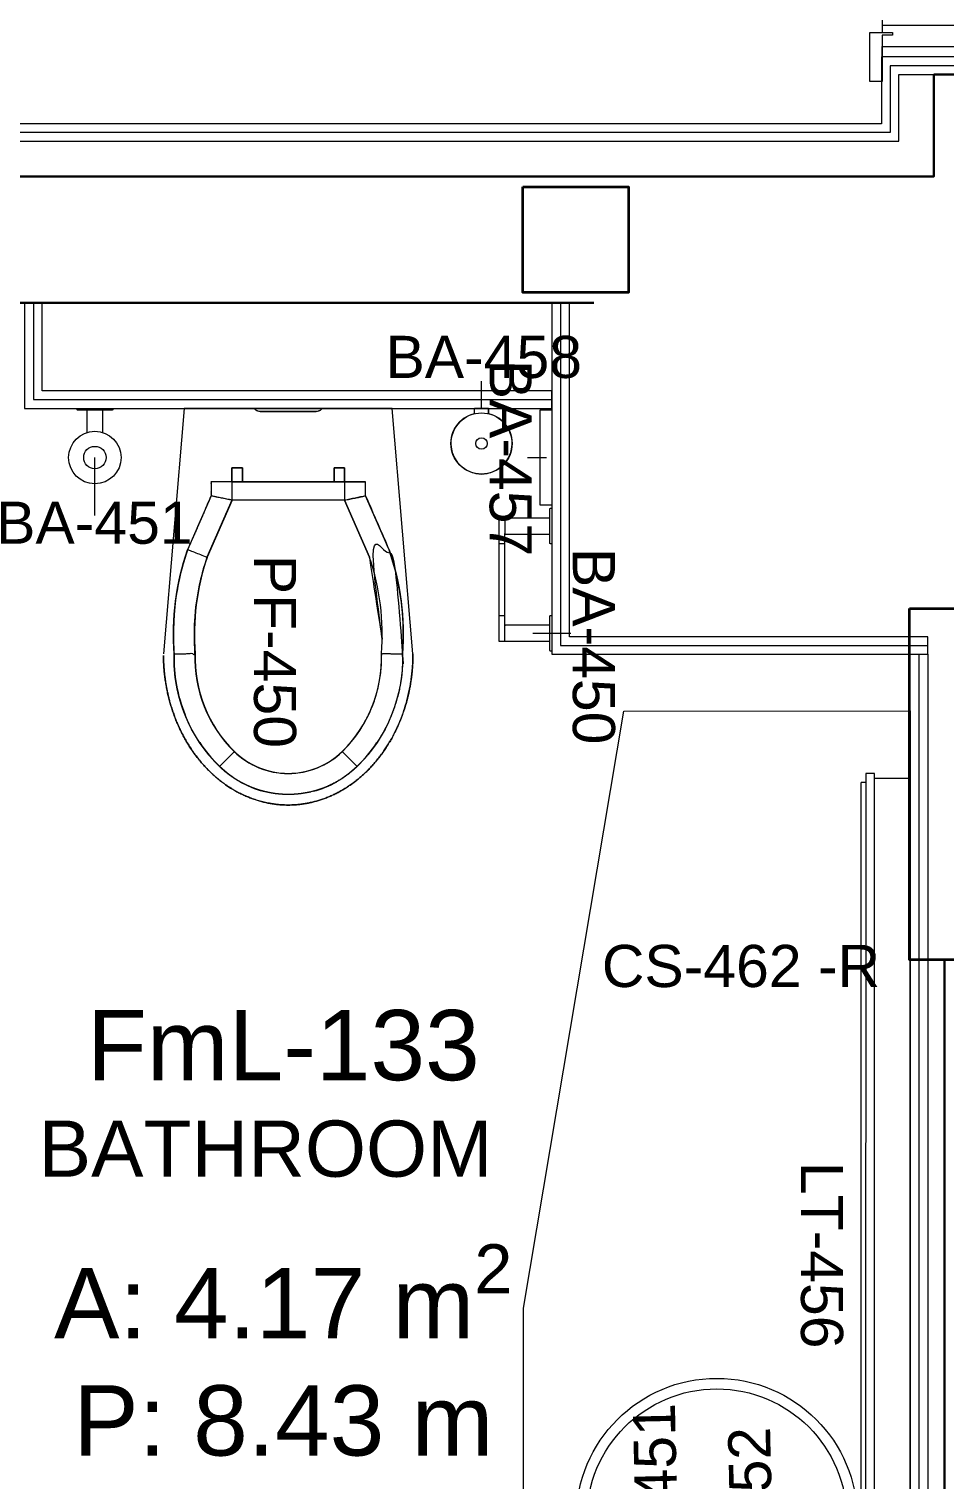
# Model space of a CAD drawing. Header units: centimetres. Extents: x 118932 to 154602, y -32682 to -23521.
# Drawn here: x 140841.6 to 140971.9, y -30563.2 to -30356.8 of the extents above; entities that cross this region are included whole.
import ezdxf

# ---------------------------------------------------------------- set-up
doc = ezdxf.new("R2010")
doc.units = ezdxf.units.CM
doc.header["$LTSCALE"] = 50
doc.header["$MEASUREMENT"] = 0
doc.linetypes.add('ACAD_ISO03W100', pattern=[30, 12, -18])
for name, color, linetype, lineweight, true_color in [('GEN_00_BL_Yazı', 7, 'Continuous', 0, 0x4f5250), ('GEN_00_BL_Ölçü Dış', 7, 'Continuous', 5, 0x766a5e), ('GEN_01_TA_Kolon', 7, 'Continuous', 35, 0xd05d28), ('GEN_02_TF_Islak Hacim', 7, 'Continuous', 5, 0x007cb0), ('GEN_02_TF_Kapı', 7, 'Continuous', 9, 0x4a3526), ('GEN_02_TF_Mobilya', 7, 'Continuous', 5, 0x745e3d), ('GEN_05_ML_Ahşap', 7, 'Continuous', 9, 0x745e3d), ('GEN_05_ML_Alçıpan', 7, 'Continuous', 18, 0x008b29), ('GEN_05_ML_Alçıpan_giydirme', 7, 'Continuous', 18, 0x7ebab5), ('GEN_06_GR_İnce', 7, 'Continuous', 13, 0xb0b0a9), ('KALACAK DUVARLAR', 7, 'Continuous', 30, 0x005387)]:
    doc.layers.add(name, color=color, linetype=linetype, lineweight=lineweight, true_color=true_color)
doc.styles.add('ARIAL', font='arial.ttf')
doc.styles.add('arial_1_18', font='arial.ttf', dxfattribs={"height": 0.2})
doc.styles.add('Arial_6', font='arial.ttf', dxfattribs={"height": 59.5325})

# ---------------------------------------------------------------- blocks, each defined once
blk = doc.blocks.new('LEVEL 0_B BLOK_KOLON')
at = {"layer": 'GEN_01_TA_Kolon', "elevation": 0}
for points in [[(-80.11, -793.05), (-65.11, -793.05), (-65.11, -808.05), (-80.11, -808.05)], [(-25.13, -853.03), (-0.13, -853.03), (-0.13, -903.03), (-25.13, -903.03)]]:
    blk.add_lwpolyline(points, close=True, dxfattribs=at)
blk = doc.blocks.new('KALACAK DUVALAR LEVEL 0 B BLOK')
at = {"layer": 'KALACAK DUVARLAR'}
blk.add_line((-134.63, -1588.82, 0), (-134.63, -1048.82, 0), dxfattribs=at)
blk.add_lwpolyline([(-118, -998.82), (-118, -922.84), (-136.13, -922.84), (-136.13, -937.34), (-345.5, -937.34), (-345.5, -955.34), (-184.5, -955.34)], dxfattribs=at)
blk = doc.blocks.new('sanitary bag dispenser - BA-457 BAG DISPENSER-14823600-TYPE J')
at = {"layer": 'GEN_00_BL_Yazı'}
blk.add_line((145, -37.4), (145, -10.5), dxfattribs=at)
at = {"layer": 'GEN_02_TF_Islak Hacim'}
blk.add_lwpolyline([(213, -3), (213, -19.4), (77, -19.4), (77, -3)], close=True, dxfattribs=at)
at = {"layer": 'GEN_00_BL_Yazı', "insert": (5.9, -31.4), "char_height": 60, "width": 265.421, "attachment_point": 1, "style": 'Arial_6'}
blk.add_mtext('BA-457', dxfattribs=at)
blk = doc.blocks.new('Toilet_wall_hung_6505 - PF-450 TOILET-12873441-TYPE GxL')
at = {"layer": 'GEN_02_TF_Islak Hacim'}
for p, q in [((-91.8, 508.9), (-95.2, 512.3)), ((91.4, 508.9), (94.8, 512.3)), ((-177.5, 355), (-148, 5.5)), ((-177.5, 355), (-148, 5.5)), ((148, 5.5), (177.5, 355)), ((148, 5.5), (177.5, 355)), ((-80.2, 136.2), (-115.5, 217.5)), ((-115.5, 217.5), (-80.2, 136.2)), ((-80.2, 136.2), (-115.5, 217.5)), ((79.8, 136.2), (115.2, 217.5)), ((109.8, 130), (143.1, 206.7)), ((109.8, 130), (143.1, 206.7)), ((-110.2, 130), (-110.2, 110)), ((-110.2, 130), (-110.2, 110)), ((-80.2, 136.2), (79.8, 136.2)), ((-80.2, 110), (-80.2, 136.2)), ((109.8, 110), (109.8, 130)), ((109.8, 110), (109.8, 130)), ((-110.2, 110), (109.8, 110)), ((-80.2, 110), (-110.2, 110)), ((-65.2, 90), (-80.2, 90)), ((80.2, 90), (65.2, 90)), ((-148, 5.5), (148, 5.5))]:
    blk.add_line(p, q, dxfattribs=at)
at = {"layer": 'GEN_02_TF_Islak Hacim', "flags": 128}
blk.add_lwpolyline([(-143.5, 206.7, -0.102893), (-162.7, 355, -0.208147), (-98, 515.2, -0.407287), (97.6, 515.2, -0.208147), (162.3, 355, -0.102893), (143.1, 206.7), (147.7, 220.6), (151.6, 234.8), (155, 249.1), (157.9, 263.5), (160.1, 278), (161.8, 292.6), (162.9, 307.2), (163.3, 321.9), (163.3, 336.6), (162.6, 351.3), (162.3, 355, 0.103003), (146.6, 441.8)], format="xyb", dxfattribs=at)
at = {"layer": 'GEN_02_TF_Islak Hacim'}
for points in [[(76.6, 493.8, 0.195174), (0, 525, 0.196091), (-77, 493.7, 0.210216), (-132.7, 354.3)], [(80.2, 136.2), (115.5, 217.5, 0.103229), (132.7, 354.3, 0.210216), (77, 493.7, 0.198067), (0, 525, 0.198067), (-77, 493.7), (-82.4, 499.3), (-91.8, 508.9)], [(-95.2, 512.3), (-98, 515.2, 0.051366), (-126.3, 481)], [(132.3, 354.3, 0.210348), (76.6, 493.8), (82, 499.3), (91.4, 508.9)], [(125.9, 481, 0.051366), (97.6, 515.2), (94.8, 512.3)]]:
    blk.add_lwpolyline(points, format="xyb", dxfattribs=at)
at = {"layer": 'GEN_02_TF_Islak Hacim', "flags": 128}
blk.add_lwpolyline([(-162.7, 355), (-163.5, 340.3), (-163.8, 325.6), (-163.4, 311), (-162.5, 296.3), (-161, 281.7), (-158.9, 267.1), (-156.2, 252.7), (-152.9, 238.4), (-149.1, 224.2), (-144.7, 210.2), (-143.5, 206.7), (-110.2, 130), (-110.2, 110)], dxfattribs=at)
at = {"layer": 'GEN_02_TF_Islak Hacim'}
for points in [[(-65.2, 110), (-65.2, 90), (-80.2, 90), (-80.2, 110), (-80.2, 90), (-65.2, 90)], [(80.2, 110), (80.2, 90), (65.2, 90), (65.2, 110), (65.2, 90), (80.2, 90)]]:
    blk.add_lwpolyline(points, close=True, dxfattribs=at)
for centre, radius, start, end in [((-0.2, 415), 140, 104.7131, 119.5056), ((-0.2, 415), 140, 60.4414, 75.181), ((-0.2, 415), 110, 45.7018, 134.2982), ((53.7, 360.8), 186.5, 134.5053, 181.9918), ((-54.1, 360.8), 186.5, 358.0082, 45.4947), ((203.5, 326.9), 337.3, 175.3479, 198.9228), ((-203.9, 326.9), 337.3, 341.0772, 4.6521)]:
    blk.add_arc(centre, radius, start, end, dxfattribs=at)
for points, weights, knots in [([(-177.5, 355), (-177.5, 433.7), (-145, 501.8), (-88.7, 541.2), (-32.5, 580.5), (32.5, 580.5), (88.8, 541.2), (145, 501.8), (177.5, 433.7), (177.5, 355), (177.5, 371.1), (174.5, 403.2), (161.3, 449.1), (139.9, 490.2), (111.6, 524.5), (77.7, 550.3), (39.8, 566.4), (13.3, 570), (0, 570), (-13.3, 570), (-39.8, 566.4), (-77.7, 550.3), (-111.6, 524.5), (-139.9, 490.2), (-161.3, 449.1), (-174.5, 403.2), (-177.5, 371.1), (-177.5, 355)], [1, 0.910683602523, 0.910683602523, 1, 0.910683602523, 0.910683602523, 1, 0.910683602523, 0.910683602523, 1, 1, 1, 1, 1, 1, 1, 1, 1, 1, 1, 1, 1, 1, 1, 1, 1, 1, 1], [0, 0, 0, 0, 1.047198, 1.047198, 1.047198, 2.094395, 2.094395, 2.094395, 3.141593, 3.141593, 3.141593, 3.28445, 3.427307, 3.570164, 3.713021, 3.855878, 3.998736, 4.141593, 4.141593, 4.141593, 4.28445, 4.427307, 4.570164, 4.713021, 4.855878, 4.998736, 5.141593, 5.141593, 5.141593, 5.141593]), ([(-115.5, 217.5), (-130.6, 261.6), (-136.4, 307.8), (-132.7, 354.3), (-136.4, 307.8), (-130.6, 261.6), (-115.5, 217.5), (-117.6, 216.7), (-121.8, 215.1), (-129.8, 212), (-137.3, 209.1), (-142.5, 207.1), (-143.5, 206.7), (-143.5, 206.7), (-160.1, 254.4), (-166.6, 304.6), (-162.7, 355), (-162.7, 356.5), (-162.7, 358), (-162.8, 359.6), (-162.7, 362.5), (-162.7, 365.3), (-162.6, 368.2), (-162.5, 371.1), (-162.3, 374), (-162.2, 376.9), (-161.9, 379.7), (-161.6, 382.6), (-161.4, 385.5), (-161, 388.4), (-160.6, 391.2), (-160.2, 394.1), (-159.7, 396.9), (-159.2, 399.8), (-158.7, 402.6), (-158.1, 405.4), (-157.5, 408.2), (-156.8, 411.1), (-156.1, 413.8), (-155.4, 416.6), (-154.7, 419.4), (-153.8, 422.2), (-153, 425), (-152.2, 427.7), (-151.2, 430.4), (-150.3, 433.2), (-149.3, 435.9), (-148.3, 438.6), (-147.2, 441.3), (-146.1, 444), (-145, 446.6), (-143.8, 449.2), (-142.7, 451.9), (-141.4, 454.5), (-140.1, 457.1), (-138.9, 459.7), (-137.5, 462.2), (-136.1, 464.7), (-134.7, 467.3), (-133.3, 469.8), (-131.8, 472.2), (-130.3, 474.7), (-128.8, 477.1), (-127.2, 479.6), (-125.6, 482), (-124, 484.4), (-122.3, 486.7), (-120.6, 489.1), (-118.9, 491.4), (-117.1, 493.6), (-115.4, 495.9), (-113.5, 498.2), (-111.7, 500.4), (-109.8, 502.6), (-107.9, 504.7), (-106, 506.9), (-104, 509), (-102, 511.1), (-100, 513.1), (-98, 515.2), (-97.5, 515.7), (-97, 516.1), (-96.5, 516.6), (-95.1, 517.9), (-93.7, 519.1), (-92.4, 520.4), (-90.9, 521.6), (-89.5, 522.8), (-88.1, 524), (-86.6, 525.1), (-85.1, 526.3), (-83.6, 527.4), (-82.1, 528.5), (-80.6, 529.6), (-79.1, 530.7), (-77.5, 531.7), (-76, 532.7), (-74.4, 533.7), (-72.8, 534.7), (-71.2, 535.6), (-69.6, 536.6), (-67.9, 537.5), (-66.3, 538.4), (-64.7, 539.3), (-63, 540.1), (-61.3, 540.9), (-59.6, 541.7), (-57.9, 542.5), (-56.2, 543.3), (-54.5, 544), (-52.8, 544.7), (-51.1, 545.4), (-49.3, 546.1), (-47.6, 546.7), (-45.8, 547.3), (-44, 548), (-42.3, 548.5), (-40.5, 549.1), (-38.7, 549.6), (-36.9, 550.1), (-35.1, 550.6), (-33.3, 551), (-31.5, 551.4), (-29.6, 551.8), (-27.8, 552.2), (-26, 552.6), (-24.1, 552.9), (-22.3, 553.2), (-20.5, 553.5), (-18.6, 553.8), (-16.8, 554), (-14.9, 554.2), (-13, 554.4), (-11.2, 554.6), (-9.3, 554.7), (-7.5, 554.8), (-5.6, 554.9), (-3.7, 554.9), (-1.9, 555), (0, 555), (0.5, 555), (1.1, 555), (1.6, 555), (3.5, 554.9), (5.4, 554.9), (7.2, 554.8), (9.1, 554.7), (11, 554.5), (12.8, 554.4), (14.7, 554.2), (16.5, 554), (18.4, 553.8), (20.2, 553.5), (22.1, 553.2), (23.9, 552.9), (25.8, 552.5), (27.6, 552.2), (29.4, 551.8), (31.2, 551.4), (33.1, 551), (34.9, 550.5), (36.7, 550), (38.5, 549.5), (40.3, 549), (42, 548.5), (43.8, 547.9), (45.6, 547.3), (47.3, 546.7), (49.1, 546), (50.8, 545.4), (52.6, 544.7), (54.3, 543.9), (56, 543.2), (57.7, 542.4), (59.4, 541.7), (61.1, 540.9), (62.8, 540), (64.4, 539.2), (66.1, 538.3), (67.7, 537.4), (69.3, 536.5), (71, 535.6), (72.5, 534.6), (74.1, 533.6), (75.7, 532.6), (77.3, 531.6), (78.8, 530.5), (80.4, 529.5), (81.9, 528.4), (83.4, 527.3), (84.9, 526.2), (86.3, 525), (87.8, 523.9), (89.3, 522.7), (90.7, 521.5), (92.1, 520.3), (93.5, 519), (94.9, 517.8), (96.2, 516.5), (97.6, 515.2), (98.7, 514.1), (99.7, 513), (100.8, 512), (102.8, 509.9), (104.8, 507.8), (106.7, 505.6), (108.6, 503.5), (110.5, 501.3), (112.4, 499.1), (114.2, 496.8), (116, 494.6), (117.8, 492.3), (119.5, 490), (121.2, 487.7), (122.9, 485.4), (124.5, 483), (126.1, 480.6), (127.8, 478.2), (129.3, 475.7), (130.8, 473.3), (132.3, 470.8), (133.7, 468.3), (135.1, 465.8), (136.6, 463.3), (137.9, 460.7), (139.2, 458.1), (140.5, 455.6), (141.7, 452.9), (142.9, 450.3), (144.1, 447.7), (145.3, 445), (146.4, 442.4), (147.5, 439.7), (148.5, 437), (149.5, 434.3), (150.5, 431.6), (151.4, 428.8), (152.2, 426.1), (153.1, 423.4), (153.9, 420.6), (154.7, 417.8), (155.5, 415), (156.1, 412.2), (156.8, 409.4), (157.5, 406.6), (158, 403.8), (158.6, 400.9), (159.1, 398.1), (159.6, 395.2), (160, 392.4), (160.5, 389.5), (160.8, 386.7), (161.1, 383.8), (161.4, 380.9), (161.7, 378.1), (161.9, 375.2), (162.1, 372.3), (162.2, 369.4), (162.3, 366.5), (162.4, 363.7), (162.3, 360.8), (162.3, 357.9), (162.3, 355)], [1, 0.985941487209, 0.985941487209, 1, 0.985941483871, 0.985941483871, 1, 1, 1, 1, 1, 1, 1, 1, 0.986032014241, 0.986032014241, 1, 1, 1, 1, 1, 1, 1, 1, 1, 1, 1, 1, 1, 1, 1, 1, 1, 1, 1, 1, 1, 1, 1, 1, 1, 1, 1, 1, 1, 1, 1, 1, 1, 1, 1, 1, 1, 1, 1, 1, 1, 1, 1, 1, 1, 1, 1, 1, 1, 1, 1, 1, 1, 1, 1, 1, 1, 1, 1, 1, 1, 1, 1, 1, 1, 1, 1, 1, 1, 1, 1, 1, 1, 1, 1, 1, 1, 1, 1, 1, 1, 1, 1, 1, 1, 1, 1, 1, 1, 1, 1, 1, 1, 1, 1, 1, 1, 1, 1, 1, 1, 1, 1, 1, 1, 1, 1, 1, 1, 1, 1, 1, 1, 1, 1, 1, 1, 1, 1, 1, 1, 1, 1, 1, 1, 1, 1, 1, 1, 1, 1, 1, 1, 1, 1, 1, 1, 1, 1, 1, 1, 1, 1, 1, 1, 1, 1, 1, 1, 1, 1, 1, 1, 1, 1, 1, 1, 1, 1, 1, 1, 1, 1, 1, 1, 1, 1, 1, 1, 1, 1, 1, 1, 1, 1, 1, 1, 1, 1, 1, 1, 1, 1, 1, 1, 1, 1, 1, 1, 1, 1, 1, 1, 1, 1, 1, 1, 1, 1, 1, 1, 1, 1, 1, 1, 1, 1, 1, 1, 1, 1, 1, 1, 1, 1, 1, 1, 1, 1, 1, 1, 1, 1, 1, 1, 1, 1, 1, 1, 1, 1, 1, 1, 1, 1, 1, 1, 1, 1, 1, 1, 1, 1, 1, 1, 1, 1], [0, 0, 0, 0, 0.411459, 0.411459, 0.411459, 0.822918, 0.822918, 0.822918, 0.965775, 1.108632, 1.394346, 1.608632, 1.822918, 1.822918, 1.822918, 2.233045, 2.233045, 2.233045, 3.233045, 3.233045, 3.233045, 4.233045, 4.233045, 4.233045, 5.233045, 5.233045, 5.233045, 6.233045, 6.233045, 6.233045, 7.233045, 7.233045, 7.233045, 8.233045, 8.233045, 8.233045, 9.233045, 9.233045, 9.233045, 10.233045, 10.233045, 10.233045, 11.233045, 11.233045, 11.233045, 12.233045, 12.233045, 12.233045, 13.233045, 13.233045, 13.233045, 14.233045, 14.233045, 14.233045, 15.233045, 15.233045, 15.233045, 16.233045, 16.233045, 16.233045, 17.233045, 17.233045, 17.233045, 18.233045, 18.233045, 18.233045, 19.233045, 19.233045, 19.233045, 20.233045, 20.233045, 20.233045, 21.233045, 21.233045, 21.233045, 22.233045, 22.233045, 22.233045, 23.233045, 23.233045, 23.233045, 24.233045, 24.233045, 24.233045, 25.233045, 25.233045, 25.233045, 26.233045, 26.233045, 26.233045, 27.233045, 27.233045, 27.233045, 28.233045, 28.233045, 28.233045, 29.233045, 29.233045, 29.233045, 30.233045, 30.233045, 30.233045, 31.233045, 31.233045, 31.233045, 32.233045, 32.233045, 32.233045, 33.233045, 33.233045, 33.233045, 34.233045, 34.233045, 34.233045, 35.233045, 35.233045, 35.233045, 36.233045, 36.233045, 36.233045, 37.233045, 37.233045, 37.233045, 38.233045, 38.233045, 38.233045, 39.233045, 39.233045, 39.233045, 40.233045, 40.233045, 40.233045, 41.233045, 41.233045, 41.233045, 42.233045, 42.233045, 42.233045, 43.233045, 43.233045, 43.233045, 44.233045, 44.233045, 44.233045, 45.233045, 45.233045, 45.233045, 46.233045, 46.233045, 46.233045, 47.233045, 47.233045, 47.233045, 48.233045, 48.233045, 48.233045, 49.233045, 49.233045, 49.233045, 50.233045, 50.233045, 50.233045, 51.233045, 51.233045, 51.233045, 52.233045, 52.233045, 52.233045, 53.233045, 53.233045, 53.233045, 54.233045, 54.233045, 54.233045, 55.233045, 55.233045, 55.233045, 56.233045, 56.233045, 56.233045, 57.233045, 57.233045, 57.233045, 58.233045, 58.233045, 58.233045, 59.233045, 59.233045, 59.233045, 60.233045, 60.233045, 60.233045, 61.233045, 61.233045, 61.233045, 62.233045, 62.233045, 62.233045, 63.233045, 63.233045, 63.233045, 64.233045, 64.233045, 64.233045, 65.233045, 65.233045, 65.233045, 66.233045, 66.233045, 66.233045, 67.233045, 67.233045, 67.233045, 68.233045, 68.233045, 68.233045, 69.233045, 69.233045, 69.233045, 70.233045, 70.233045, 70.233045, 71.233045, 71.233045, 71.233045, 72.233045, 72.233045, 72.233045, 73.233045, 73.233045, 73.233045, 74.233045, 74.233045, 74.233045, 75.233045, 75.233045, 75.233045, 76.233045, 76.233045, 76.233045, 77.233045, 77.233045, 77.233045, 78.233045, 78.233045, 78.233045, 79.233045, 79.233045, 79.233045, 80.233045, 80.233045, 80.233045, 81.233045, 81.233045, 81.233045, 82.233045, 82.233045, 82.233045, 83.233045, 83.233045, 83.233045, 84.233045, 84.233045, 84.233045, 84.233045]), ([(-77, 493.8), (-114.8, 456.6), (-134.5, 407.3), (-132.7, 354.3), (-136, 354.4), (-142.7, 354.5), (-152.7, 354.8), (-160.6, 354.9), (-162.7, 355), (-162.7, 355), (-163.1, 369.8), (-162, 384.6), (-159.3, 399.2)], [1, 0.943504881062, 0.943504881062, 1, 1, 1, 1, 1, 1, 1, 0.996491355806, 0.996491355806, 1], [0, 0, 0, 0, 0.8293, 0.8293, 0.8293, 1.043586, 1.257872, 1.543586, 1.8293, 1.8293, 1.8293, 2.034582, 2.034582, 2.034582, 2.034582]), ([(162.3, 355), (166.2, 304.6), (159.7, 254.4), (143.1, 206.7), (132, 181.1), (120.9, 155.6), (109.8, 130), (109.8, 123.3), (109.8, 116.7), (109.8, 110), (99.8, 110), (89.8, 110), (79.8, 110), (79.8, 118.7), (79.8, 127.5), (79.8, 136.2), (91.6, 163.3), (103.4, 190.4), (115.2, 217.5), (130.3, 261.6), (136, 307.8), (132.3, 354.3), (135.6, 354.3), (142.3, 354.5), (152.3, 354.8), (160.2, 354.9), (162.3, 355), (162.3, 355)], [1, 0.986032014241, 0.986032014241, 1, 1, 1, 1, 1, 1, 1, 1, 1, 1, 1, 1, 1, 1, 1, 1, 0.985941483871, 0.985941483871, 1, 1, 1, 1, 1, 1, 1], [0, 0, 0, 0, 0.410127, 0.410127, 0.410127, 1.410127, 1.410127, 1.410127, 2.410127, 2.410127, 2.410127, 3.410127, 3.410127, 3.410127, 4.410127, 4.410127, 4.410127, 5.410127, 5.410127, 5.410127, 5.821586, 5.821586, 5.821586, 6.035872, 6.250158, 6.535872, 6.821586, 6.821586, 6.821586, 6.821586])]:
    blk.add_rational_spline(points, weights, degree=3, knots=knots, dxfattribs=at)
for points, knots in [([(115.2, 217.5), (118.3, 216.3), (124.6, 213.9), (133.9, 210.3), (141.2, 207.4), (143.1, 206.7), (143.1, 206.7)], [-1, -1, -1, -1, -0.785714, -0.571429, -0.285714, 0, 0, 0, 0]), ([(-80.2, 136.2), (-82.8, 135.7), (-88, 134.6), (-95.4, 133.1), (-101.7, 131.8), (-108.1, 130.4), (-110.2, 130), (-110.2, 130), (-121.3, 155.6), (-132.4, 181.1), (-143.5, 206.7), (-132.4, 181.1), (-121.3, 155.6), (-110.2, 130), (-100.2, 132.1), (-90.2, 134.2), (-80.2, 136.2), (-26.9, 136.2), (26.5, 136.2), (79.8, 136.2), (79.8, 127.5), (79.8, 118.7), (79.8, 110), (26.5, 110), (-26.9, 110), (-80.2, 110), (-80.2, 118.7), (-80.2, 127.5), (-80.2, 136.2), (-26.9, 136.2), (26.5, 136.2), (79.8, 136.2), (89.8, 134.2), (99.9, 132.2), (109.9, 130.2)], [0, 0, 0, 0, 0.166667, 0.333333, 0.5, 0.666667, 1, 1, 1, 2, 2, 2, 3, 3, 3, 4, 4, 4, 5, 5, 5, 6, 6, 6, 7, 7, 7, 8, 8, 8, 9, 9, 9, 10, 10, 10, 10]), ([(79.8, 136.2), (82.4, 135.7), (87.7, 134.6), (95, 133.1), (101.3, 131.8), (107.7, 130.4), (109.8, 130), (109.8, 130)], [0, 0, 0, 0, 0.166667, 0.333333, 0.5, 0.666667, 1, 1, 1, 1]), ([(-48.3, 5.5), (-48.2, 5.7), (-47.9, 6.1), (-47.5, 6.6), (-46.9, 7.2), (-46.1, 8), (-45.2, 8.6), (-44.4, 9), (-43.6, 9.3), (-42.2, 9.8), (-40.9, 10), (-40, 10), (-13.3, 10), (13.3, 10), (40, 10), (13.3, 10), (-13.3, 10), (-40, 10), (-13.3, 10), (13.3, 10), (40, 10), (40.9, 10), (42.2, 9.8), (43.8, 9.3), (44.8, 8.8), (45.6, 8.3), (46.3, 7.8), (46.9, 7.2), (47.5, 6.6), (47.9, 6.1), (48.2, 5.7), (48.3, 5.5)], [0, 0, 0, 0, 0.043096, 0.084763, 0.12643, 0.209763, 0.293096, 0.334763, 0.37643, 0.459763, 0.62643, 0.62643, 0.62643, 1.62643, 1.62643, 1.62643, 2.62643, 2.62643, 2.62643, 3.62643, 3.62643, 3.62643, 3.793096, 3.87643, 3.959763, 4.00143, 4.043096, 4.12643, 4.168096, 4.209763, 4.25286, 4.25286, 4.25286, 4.25286])]:
    blk.add_open_spline(points, degree=3, knots=knots, dxfattribs=at)
at = {"layer": 'GEN_00_BL_Yazı', "insert": (49.5, 214), "char_height": 60, "width": 260.709, "attachment_point": 7, "rotation": 90, "style": 'Arial_6'}
blk.add_mtext('PF-450', dxfattribs=at)
blk = doc.blocks.new('Accessory-Tissue_Holder-KOHLER-Composed-K-73148 - BA-451 SPARE TP-14820996-TYPE GxL')
at = {"layer": 'GEN_00_BL_Yazı'}
blk.add_line((-52678, -5376.6), (-52678.1, -5294), dxfattribs=at)
at = {"layer": 'GEN_02_TF_Islak Hacim'}
blk.add_lwpolyline([(-52653.4, -5226.7), (-52667.2, -5226.7), (-52688.8, -5226.7), (-52702.6, -5226.7, -0.414214), (-52703.4, -5225.8), (-52703.4, -5224.2), (-52652.6, -5224.2), (-52652.6, -5225.8, -0.414214)], format="xyb", close=True, dxfattribs=at)
for points in [[(-52688.8, -5226.7, 0.414214), (-52689.4, -5227.3), (-52689.4, -5258.6)], [(-52666.5, -5258.6), (-52666.5, -5227.3, 0.414214), (-52667.2, -5226.7)]]:
    blk.add_lwpolyline(points, format="xyb", dxfattribs=at)
for radius in [37.3, 15.9]:
    blk.add_circle((-52678, -5294.1), radius, dxfattribs=at)
at = {"layer": 'GEN_00_BL_Yazı', "insert": (-52538.9, -5356.8), "char_height": 60, "width": 265.421, "attachment_point": 3, "style": 'Arial_6'}
blk.add_mtext('BA-451', dxfattribs=at)
blk = doc.blocks.new('Accessory-Tissue_Holder-KOHLER-Composed-K-73147 - BA-450 TOILET PAPER HOLDER-14820997-TYPE GxL')
at = {"layer": 'GEN_00_BL_Yazı'}
blk.add_line((-51986.7, -5251.1), (-51986.7, -5197.1), dxfattribs=at)
at = {"layer": 'GEN_02_TF_Islak Hacim', "lineweight": 13}
for p, q in [((-52113.8, -5290.7), (-52113.8, -5299.6)), ((-52012.2, -5299.6), (-52012.2, -5290.7))]:
    blk.add_line(p, q, dxfattribs=at)
for points in [[(-52113.8, -5224.2), (-52113.8, -5225.9, -0.414214), (-52114.6, -5226.7), (-52128.5, -5226.7), (-52149.8, -5226.7), (-52163.8, -5226.7, -0.414214), (-52164.6, -5225.9), (-52164.6, -5224.2), (-52113.8, -5224.2)], [(-51961.4, -5224.2), (-51961.4, -5225.9, -0.414214), (-51962.2, -5226.7), (-51976.1, -5226.7), (-51997.4, -5226.7), (-52011.4, -5226.7, -0.414214), (-52012.2, -5225.9), (-52012.2, -5224.2), (-51961.4, -5224.2)], [(-51976.2, -5290.7, 0.414214), (-51975.3, -5289.9), (-51975.3, -5227.5, 0.414214), (-51976.1, -5226.7), (-51997.4, -5226.7, 0.414214), (-51998.2, -5227.5), (-51998.2, -5289.9, 0.414214), (-51997.4, -5290.7)], [(-52149.8, -5290.7, 0.414214), (-52150.6, -5291.5), (-52150.6, -5298.8, 0.414214), (-52149.8, -5299.6), (-51976.2, -5299.6, 0.414214), (-51975.3, -5298.8), (-51975.3, -5291.5, 0.414214), (-51976.2, -5290.7), (-51997.4, -5290.7), (-52128.6, -5290.7)]]:
    blk.add_lwpolyline(points, format="xyb", dxfattribs=at)
blk.add_lwpolyline([(-52149.8, -5226.7, 0.414214), (-52150.6, -5227.5), (-52150.6, -5289.9, 0.414214), (-52149.8, -5290.7), (-52128.6, -5290.7, 0.414214), (-52127.7, -5289.9), (-52127.7, -5227.5, 0.414214), (-52128.5, -5226.7), (-52149.8, -5226.7)], format="xyb", close=True, dxfattribs=at)
at = {"layer": 'GEN_00_BL_Yazı', "insert": (-52108.1, -5134.2), "char_height": 60, "width": 265.421, "attachment_point": 1, "style": 'Arial_6'}
blk.add_mtext('BA-450', dxfattribs=at)
blk = doc.blocks.new('Escobillero-pared_Tres-Max-tres_13463624 - BA-458 TOILET BRUSH HOLDER-14820998-TYPE J')
at = {"layer": 'GEN_00_BL_Yazı'}
blk.add_line((0, 50), (0, 88.6), dxfattribs=at)
at = {"layer": 'GEN_02_TF_Islak Hacim'}
for p, q in [((-10, 42.3), (-10, 50)), ((-10, 50), (10, 50)), ((10, 50), (-10, 50)), ((-10, 42.3), (-10, 50)), ((10, 50), (10, 42.3)), ((10, 42.3), (10, 50))]:
    blk.add_line(p, q, dxfattribs=at)
for radius in [43.5, 8]:
    blk.add_circle((0, 0), radius, dxfattribs=at)
blk.add_arc((0, 0), 43.5, 103.2903, 76.7097, dxfattribs=at)
at = {"layer": 'GEN_00_BL_Yazı', "insert": (143, 153.2), "char_height": 60, "width": 265.421, "attachment_point": 3, "style": 'Arial_6'}
blk.add_mtext('BA-458', dxfattribs=at)
blk = doc.blocks.new('Electric_Mirror-radiance - LT-456 ELETRIC MIRROR-13669292-TYPE D')
at = {"layer": 'GEN_02_TF_Mobilya'}
for p, q in [((660.4, 63.5), (-660.4, 63.5)), ((-660.4, 63.5), (-660.4, 50.8)), ((-647.7, 69.8), (647.7, 69.8)), ((-647.7, 69.8), (-647.7, 63.5)), ((647.7, 63.5), (647.7, 69.8)), ((660.4, 50.8), (660.4, 63.5)), ((-660.4, 50.8), (660.4, 50.8)), ((-654.1, 50.8), (-654.1, 0)), ((654, 50.8), (654, 0)), ((-654.1, 0), (654, 0))]:
    blk.add_line(p, q, dxfattribs=at)
at = {"layer": 'GEN_00_BL_Yazı', "insert": (107.9, 156.4), "char_height": 60, "width": 265.421, "attachment_point": 7, "rotation": 180.0026, "style": 'Arial_6'}
blk.add_mtext('LT-456', dxfattribs=at)
blk = doc.blocks.new('452 faucet')
at = {"layer": 'GEN_02_TF_Islak Hacim'}
for p, q in [((-1.94, 2.66), (-2.04, 2.66)), ((-2.04, 2.15), (-1.95, 2.15))]:
    blk.add_line(p, q, dxfattribs=at)
at = {"layer": 'GEN_02_TF_Islak Hacim', "flags": 128}
for points in [[(2.66, 1.5), (10.93, 9.85), (7.98, 12.81), (-0.43, 4.57)], [(2.77, 1.91), (7.78, 6.92), (4.95, 9.74), (-0.12, 4.67)]]:
    blk.add_lwpolyline(points, dxfattribs=at)
at = {"layer": 'GEN_02_TF_Islak Hacim'}
for start, end in [(103.2039, 349.4026), (111.0963, 172.457), (184.6196, 339.2871)]:
    blk.add_arc((0.43, 2.35), 2.38, start, end, dxfattribs=at)
blk = doc.blocks.new('pr 451 rooms sink')
at = {"layer": 'GEN_00_BL_Yazı'}
blk.add_line((-9.51, -14.12), (-9.51, -11.21), dxfattribs=at)
at = {"layer": 'GEN_02_TF_Islak Hacim'}
for radius in [20, 18.5, 3.27]:
    blk.add_circle((0, -5), radius, dxfattribs=at)
blk.add_blockref('452 faucet', (-17.93, -22.35))
at = {"layer": 'GEN_00_BL_Yazı', "char_height": 6, "width": 26.0709, "attachment_point": 1, "style": 'Arial_6'}
for s, insert in [('PF-451', (-10.85, 6.59)), ('PF-452', (-14.51, -6.87))]:
    blk.add_mtext(s, dxfattribs=dict(at, insert=insert))
blk = doc.blocks.new('RIGHT 462 TEZGAH')
at = {"layer": 'GEN_02_TF_Islak Hacim'}
blk.add_lwpolyline([(37.08, 37.08), (-1.81, -1.81), (-47.77, 44.15), (-97.71, 114.31), (-68.98, 143.15), (37.08, 37.08)], dxfattribs=at)
at = {"rotation": 136.276019371548}
blk.add_blockref('pr 451 rooms sink', (-10.57, 38.77), dxfattribs=at)
at = {"layer": 'GEN_00_BL_Yazı', "insert": (-76.43, 88.58), "char_height": 6, "width": 40.3913, "attachment_point": 1, "rotation": 45, "style": 'Arial_6'}
blk.add_mtext('CS-462 -R', dxfattribs=at)
blk = doc.blocks.new('LEVEL 0 ISLAK HACİM')
at = {"xscale": 0.1, "yscale": 0.1, "zscale": 0.1}
for name, p in [('Escobillero-pared_Tres-Max-tres_13463624 - BA-458 TOILET BRUSH HOLDER-14820998-TYPE J', (549.84, -4009.36, 0)), ('Accessory-Tissue_Holder-KOHLER-Composed-K-73148 - BA-451 SPARE TP-14820996-TYPE GxL', (5762.64, -3481.95, 0))]:
    blk.add_blockref(name, p, dxfattribs=at)
for name, p, xscale, yscale, zscale, rotation in [('sanitary bag dispenser - BA-457 BAG DISPENSER-14823600-TYPE J', (560.14, -3996.86, 0), 0.1000000000000002, 0.1000000000000002, 0.1000000000000002, 270), ('Toilet_wall_hung_6505 - PF-450 TOILET-12873441-TYPE GxL', (522.34, -4003.81, 0), 0.1000000000000003, 0.1000000000000003, 0.1000000000000003, 180), ('Accessory-Tissue_Holder-KOHLER-Composed-K-73147 - BA-450 TOILET PAPER HOLDER-14820997-TYPE GxL', (1082.25, -9235.04, 0), 0.1000000000000002, 0.1000000000000002, 0.1000000000000002, 270), ('Electric_Mirror-radiance - LT-456 ELETRIC MIRROR-13669292-TYPE D', (610.84, -4122.38, 0), 0.09999999999999665, 0.09999999999999665, 0.09999999999999665, 89.99741538323607)]:
    blk.add_blockref(name, p, dxfattribs=dict(xscale=xscale, yscale=yscale, zscale=zscale, rotation=rotation))
at = {"rotation": 314.9999999999999}
blk.add_blockref('RIGHT 462 TEZGAH', (558.37, -4197.39, 0), dxfattribs=at)
blk = doc.blocks.new('DUVAR LEVEL 0 B LBOK')
at = {"layer": 'GEN_05_ML_Alçıpan', "elevation": 0}
blk.add_lwpolyline([(543.92, -105.08), (543.92, -155.08), (597.42, -155.08), (597.42, -152.58), (546.42, -152.58), (546.42, -105.08)], close=True, dxfattribs=at)
blk.add_lwpolyline([(545.17, -105.08), (545.17, -153.83), (597.42, -153.83)], dxfattribs=at)
at = {"layer": 'GEN_05_ML_Alçıpan_giydirme'}
blk.add_line((596.17, -328.06, 0), (596.17, -155.08, 0), dxfattribs=at)
at = {"layer": 'GEN_05_ML_Alçıpan_giydirme', "elevation": 0}
for points in [[(371.92, -82.08), (593.3, -82.08), (593.31, -72.58), (616.42, -72.58), (616.42, -70.08), (590.81, -70.08), (590.8, -79.58), (371.92, -79.58)], [(616.42, -71.33), (592.06, -71.33), (592.05, -80.83), (371.92, -80.83)], [(470.17, -105.08), (470.17, -118.83), (543.92, -118.83)], [(597.42, -155.08), (597.42, -328.06), (594.92, -328.06), (594.92, -155.08), (597.42, -155.08)]]:
    blk.add_lwpolyline(points, dxfattribs=at)
blk.add_lwpolyline([(468.92, -105.08), (468.92, -120.08), (543.92, -120.08), (543.92, -117.58), (471.42, -117.58), (471.42, -105.08)], close=True, dxfattribs=at)
blk = doc.blocks.new('FD01-8')
at = {"layer": 'GEN_02_TF_Kapı'}
for p, q in [((4.5, 0), (0, 0)), ((4.2, 0.14), (4.2, -3)), ((4.5, 0.01), (4.5, -3)), ((4.5, 0), (4.5, -25.51)), ((4.8, 0.01), (4.8, -3)), ((4.8, 0), (85.2, 0)), ((4.8, -5.2), (4.8, 0)), ((5.1, 0.14), (5.1, -3)), ((44.31, 0), (44.31, -5.2, 0)), ((45.7, 0), (45.7, -5.2, 0)), ((77.07, 0), (77.07, -5.2, 0)), ((78.07, 0), (78.07, -5.2, 0)), ((85.2, -5.2), (85.2, 0)), ((85.5, 0), (85.5, -25.51)), ((85.5, 0), (90, 0)), ((4.8, -0.4), (85.2, -0.4)), ((5.4, -4.8), (5.4, -0.4)), ((84.6, -4.8), (84.6, -0.4)), ((85.2, -2.06), (85.2, -3.11)), ((86.2, -2.73), (85.2, -2.06)), ((85.7, -1.47), (85.8, -1.47)), ((85.8, -1.47), (85.8, -2.46)), ((4.5, -3), (4.2, -3)), ((4.82, -2.6), (4.5, -2.26)), ((4.82, -2.6), (4.5, -2.26)), ((4.82, -2.6), (4.5, -3.01)), ((4.8, -2.54), (4.8, -2.12)), ((4.8, -2.55), (4.82, -2.55)), ((4.8, -2.65), (4.8, -2.55)), ((4.8, -2.65), (4.82, -2.65)), ((4.8, -3.08), (4.8, -2.66)), ((5.1, -3), (4.8, -3)), ((4.82, -2.1), (5.18, -2.1)), ((4.82, -2.45), (4.82, -2.55)), ((4.82, -2.45), (4.93, -2.45)), ((4.82, -2.65), (4.82, -2.55)), ((4.82, -2.65), (4.82, -2.75)), ((4.82, -2.75), (4.93, -2.75)), ((5.18, -3.1), (4.82, -3.1)), ((4.93, -2.12), (4.93, -3.08)), ((4.93, -2.45), (4.93, -2.75)), ((5.2, -2.12), (5.2, -3.08)), ((84.8, -2.12), (84.8, -3.08)), ((85.18, -2.1), (84.82, -2.1)), ((84.82, -2.12), (84.82, -3.08)), ((85.18, -2.12), (84.82, -2.12)), ((84.82, -3.08), (85.18, -3.08)), ((84.82, -3.1), (85.18, -3.1)), ((85.07, -2.12), (85.07, -3.08)), ((85.18, -2.45), (85.07, -2.45)), ((85.07, -2.45), (85.07, -2.75)), ((85.18, -2.75), (85.07, -2.75)), ((85.18, -2.54), (85.18, -2.12)), ((85.18, -2.6), (85.5, -2.26)), ((85.18, -2.6), (85.5, -2.26)), ((85.18, -2.45), (85.18, -2.55)), ((85.18, -2.54), (85.2, -2.54)), ((85.2, -2.55), (85.18, -2.55)), ((85.18, -2.65), (85.18, -2.55)), ((85.18, -2.6), (85.5, -3.01)), ((85.18, -2.65), (85.18, -2.75)), ((85.2, -2.65), (85.18, -2.65)), ((85.18, -3.08), (85.18, -2.66)), ((85.18, -2.66), (85.2, -2.66)), ((85.2, -2.54), (85.2, -2.12)), ((85.2, -2.65), (85.2, -2.55)), ((85.2, -3.08), (85.2, -2.66)), ((86.2, -2.99), (85.2, -3.11)), ((85.2, -3.11), (85.2, -2.99)), ((85.8, -3.69), (85.7, -3.69)), ((85.8, -3.04), (85.8, -3.69)), ((86.2, -2.99), (86.2, -2.73)), ((5.7, -5.4), (4.5, -5.4)), ((4.8, -4.8), (85.2, -4.8)), ((4.8, -5.2), (85.2, -5.2)), ((5.7, -5.4), (5.7, -25.51)), ((44.41, -5.2), (45.6, -5.2)), ((84.3, -5.4), (84.3, -25.51)), ((84.3, -5.4), (85.5, -5.4)), ((3.5, -24.01), (3.1, -24.01)), ((3.1, -24.01), (3.1, -25.51)), ((3.5, -25.51), (3.5, -24.01)), ((86.5, -25.51), (86.5, -24.01)), ((86.5, -24.01), (86.9, -24.01)), ((86.9, -24.01), (86.9, -25.51)), ((3.1, -25.51), (0, -25.51)), ((5.7, -25.51), (3.5, -25.51)), ((84.3, -25.51), (86.5, -25.51))]:
    blk.add_line(p, q, dxfattribs=at)
at = {"layer": 'GEN_02_TF_Kapı', "linetype": 'ACAD_ISO03W100', "ltscale": 0.001}
blk.add_lwpolyline([(85.2, 0, 0.416564), (4.8, 81.35), (4.65, 0.8)], format="xyb", dxfattribs=at)
at = {"layer": 'GEN_02_TF_Kapı'}
for points in [[(3.5, 0), (-3.5, 0), (-3.5, 1.75), (3.5, 1.75)], [(0, 0), (1.5, 0), (1.5, -25.51), (0, -25.51)], [(46, 0), (44, 0), (44, 0.2), (44.4, 0.3), (45.6, 0.3), (46, 0.2)], [(44.41, 0), (44.31, 0), (44.31, -5.2), (44.41, -5.2)], [(45.6, -5.2), (44.4, -5.2), (44.4, 0), (45.6, 0)], [(45.6, 0), (45.7, 0), (45.7, -5.2), (45.6, -5.2)], [(77.17, 0), (77.07, 0), (77.07, -5.2), (77.17, -5.2)], [(77.07, 0), (77.17, 0), (77.17, -5.2), (77.07, -5.2)], [(77.17, -5.2), (77.97, -5.2), (77.97, 0), (77.17, 0)], [(77.97, 0), (78.07, 0), (78.07, -5.2), (77.97, -5.2)], [(78.07, 0), (77.97, 0), (77.97, -5.2), (78.07, -5.2)], [(86.5, 0), (93.5, 0), (93.5, 1.75), (86.5, 1.75)], [(88.5, 0), (90, 0), (90, -25.51), (88.5, -25.51)], [(71.25, -1.95), (85.1, -1.95), (85.1, -3.47), (71.25, -3.47)], [(71.35, -2.05), (85, -2.05), (85, -3.37), (71.35, -3.37)], [(85.2, -3.47), (85, -3.47), (85, -1.55), (85.2, -1.55)], [(85.7, -3.69), (85.5, -3.69), (85.5, -1.47), (85.7, -1.47)], [(46.01, -5.4), (44.01, -5.4), (44.01, -5.2), (46.01, -5.2)]]:
    blk.add_lwpolyline(points, close=True, dxfattribs=at)
for points in [[(4.8, -2.54), (4.82, -2.54), (4.82, -2.12), (5.18, -2.12), (5.18, -3.08), (4.82, -3.08), (4.82, -2.66), (4.8, -2.66)], [(3.1, -25.51), (-3.5, -25.51), (-3.5, -27.26), (3.5, -27.26), (3.5, -25.51)], [(86.9, -25.51), (93.5, -25.51), (93.5, -27.26), (86.5, -27.26), (86.5, -25.51)]]:
    blk.add_lwpolyline(points, dxfattribs=at)
blk.add_circle((4.65, 0.8), 0.8, dxfattribs=at)
for centre, start, end in [((4.82, -2.12), 91.5433, 178.4567), ((4.82, -3.08), 181.5433, 268.4567), ((5.18, -2.12), 1.5433, 88.4567), ((5.18, -3.08), 271.5433, 358.4567), ((84.82, -2.12), 91.5433, 178.4567), ((84.82, -3.08), 181.5433, 268.4567), ((85.18, -2.12), 1.5433, 88.4567), ((85.18, -3.08), 271.5433, 358.4567)]:
    blk.add_arc(centre, 0.0206, start, end, dxfattribs=at)
at = {"layer": 'GEN_05_ML_Ahşap'}
blk.add_lwpolyline([(45, -9.81), (45, 33.75)], dxfattribs=at)
blk.add_lwpolyline([(73.79, -25.81), (16.21, -25.81), (16.21, -9.81), (73.79, -9.81)], close=True, dxfattribs=at)
at = {"layer": 'GEN_00_BL_Yazı', "char_height": 9.6, "attachment_point": 7, "rotation": 90, "style": 'arial_1_18'}
for s, insert in [('\\A1;220', (55.44, 8.09)), ('\\A1;90', (43.44, 8.07))]:
    blk.add_mtext_dynamic_manual_height_columns(s, width=2834.1518, gutter_width=1500, heights=[310.23], dxfattribs=dict(at, insert=insert))
at = {"layer": 'GEN_00_BL_Yazı', "insert": (67.86, -22.98), "char_height": 9.6, "attachment_point": 9, "style": 'arial_1_18'}
blk.add_mtext_dynamic_manual_height_columns('\\A1;FD01-8', width=2834.1518, gutter_width=1500, heights=[310.23], dxfattribs=at)
blk = doc.blocks.new('level 0 b blok kapılar')
at = {"color": 5, "rotation": 270}
blk.add_blockref('FD01-8', (-737, -1066.18, 0), dxfattribs=at)
blk = doc.blocks.new('level 0 kapı')
at = {"color": 1}
blk.add_blockref('level 0 b blok kapılar', (7781.17, 460.97, 0), dxfattribs=at)
blk = doc.blocks.new('TEFRISLI MAHAL LEVEL 0 A BLOK')
at = {"layer": 'GEN_00_BL_Yazı', "transparency": 33554687, "attachment_point": 2, "style": 'ARIAL'}
for s, insert, char_height in [('\\A1;\\pxqc;FmL-133\\P\\PA: 4.17 m{\\H0.7x;\\S2^ ;}\\PP: 8.43 m', (4747.77, -1608.21, 0), 10), ('BATHROOM', (4745.26, -1623.94), 8)]:
    blk.add_mtext(s, dxfattribs=dict(at, insert=insert, char_height=char_height))

msp = doc.modelspace()

# ---------------------------------------------------------------- block references
for name, p in [('LEVEL 0_B BLOK_KOLON', (140991.94, -29586.18, 0)), ('KALACAK DUVALAR LEVEL 0 B BLOK', (141106.44, -29440.39, 0))]:
    msp.add_blockref(name, p)

# ---------------------------------------------------------------- next in the draw order: block references
msp.add_blockref('LEVEL 0 ISLAK HACİM', (140356.1, -26406.37, 0))

# ---------------------------------------------------------------- next in the draw order: block references
msp.add_blockref('DUVAR LEVEL 0 B LBOK', (140372.02, -30290.65))
at = {"layer": 'GEN_00_BL_Ölçü Dış'}
msp.add_blockref('TEFRISLI MAHAL LEVEL 0 A BLOK', (136129.97, -28888.13), dxfattribs=at)
at = {"layer": 'GEN_06_GR_İnce'}
msp.add_blockref('level 0 kapı', (133944.27, -29665.52), dxfattribs=at)

doc.saveas('drawing.dxf')
